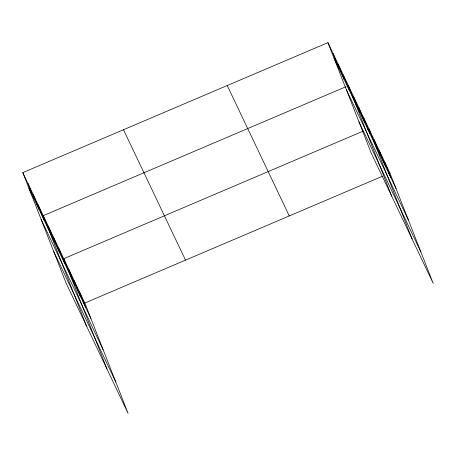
<?xml version="1.0" encoding="UTF-8"?>
<svg xmlns="http://www.w3.org/2000/svg" width="456" height="456" viewBox="0 0 456 456"><rect width="100%" height="100%" fill="white"/><g stroke="black" fill="none" stroke-linecap="round" stroke-linejoin="round"><path stroke-width="0.68" d="M22.8 172.619L84.833 303.018L128.073 413.353L66.04 282.954L22.8 172.619L327.927 42.647L389.96 173.046L433.2 283.381L371.167 152.982L327.927 42.647M345.813 86.777L43.269 215.648L86.509 325.983M347.107 86.23L348.395 85.677L391.636 196.012M363.061 131.185L63.743 258.683L106.983 369.018M367.576 129.259L368.87 128.712L412.11 239.047M84.833 303.018L382.213 176.347M388.672 173.599L389.96 173.046M334.026 58.214L396.064 188.619M346.286 89.49L408.32 219.895M358.912 121.706L420.945 252.111M227.236 85.534L289.269 215.939M123.49 129.726L185.524 260.131M28.905 188.185L90.938 318.59M41.16 219.461L103.193 349.86M53.785 251.678L115.818 382.082M384.687 161.965L390.792 177.538M379.415 150.879L385.514 166.451M374.142 139.798L380.241 155.365M363.751 117.956L369.85 133.522M358.633 107.194L364.737 122.767M353.514 96.438L359.619 112.011M343.277 74.921L349.382 90.493M338.164 64.165L344.263 79.732M333.045 53.403L339.144 68.976M79.561 291.937L85.665 307.504M74.288 280.85L80.393 296.423M69.016 269.764L75.12 285.336M58.624 247.921L64.729 263.494M53.506 237.166L59.611 252.738M48.387 226.41L54.492 241.976M38.156 204.892L44.255 220.465M33.037 194.131L39.136 209.703M27.919 183.375L34.018 198.947"/></g></svg>
